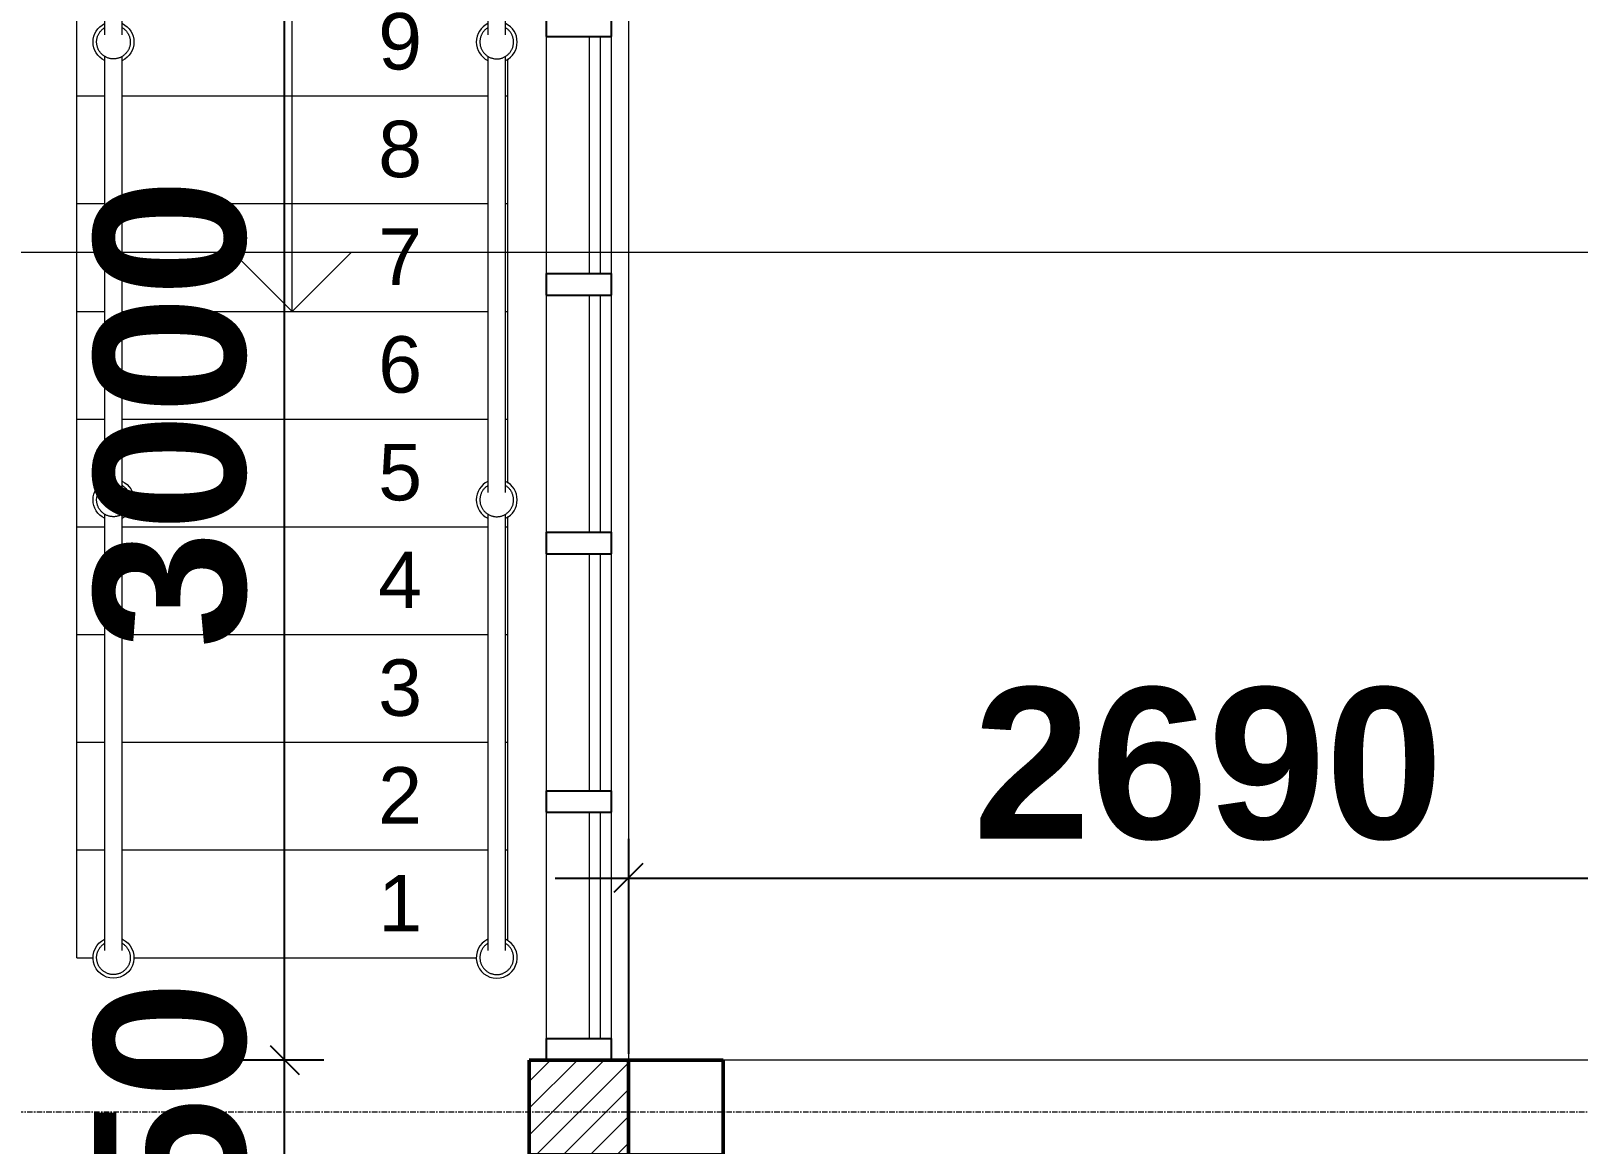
# Model space of a CAD drawing. Header units: inches. Extents: x 22 to 382261, y 22 to 371281.
# Drawn here: x 242354 to 245944, y 216417 to 219000 of the extents above; entities that cross this region are included whole.
import ezdxf

# ---------------------------------------------------------------- set-up
doc = ezdxf.new("R2010")
doc.units = ezdxf.units.IN
doc.header["$MEASUREMENT"] = 0
doc.linetypes.add('Grid Line 1_2_', pattern=[22.225, 12.7, -3.175, 3.175, -3.175])
doc.linetypes.add('Overhead', pattern=[3.96875, 2.38125, -1.5875])
for name, color, linetype, lineweight in [('A-ANNO-DIMS', 211, 'Continuous', 9), ('A-FLOR', 192, 'Continuous', 9), ('A-FLOR-HRAL', 11, 'Continuous', 9), ('A-GLAZ-CURT', 52, 'Continuous', 9), ('A-GLAZ-CWMG', 51, 'Continuous', 9), ('A-WALL', 113, 'Continuous', 9), ('A-WALL-PATT', 111, 'Continuous', 9), ('G-ANNO-SYMB', 111, 'Continuous', 9), ('I-WALL', 2, 'Continuous', 9), ('S-GRID', 1, 'Continuous', 9), ('S-STRS', 31, 'Continuous', 9), ('S-STRS-ANNO', 31, 'Continuous', 9)]:
    doc.layers.add(name, color=color, linetype=linetype, lineweight=lineweight)
doc.styles.add('Arial', font='arial.ttf', dxfattribs={"height": 506.015625})
doc.styles.add('Arial_B', font='arialbd.ttf', dxfattribs={"height": 350.793651})
doc.dimstyles.new('2', dxfattribs={"dimscale": 304.8, "dimtxt": 346.888196, "dimasz": 0.221354, "dimexe": 1.338583, "dimexo": 0.0625, "dimgap": 0.278871, "dimtad": 1, "dimdec": 0, "dimzin": 0, "dimdsep": 46, "dimtxsty": 'Arial_B', "dimblk1": 'OBLIQUE', "dimblk2": 'OBLIQUE', "dimsah": 1, "dimcen": 0.09, "dimdle": 0.557743, "dimazin": 0, "dimtfac": 1, "dimtdec": 4, "dimtix": 1, "dimtmove": 0, "dimatfit": 3, "dimfxl": 0.557743, "dimfxlon": 1, "dimtvp": 1, "dimtolj": 1, "dimtzin": 0, "dimarcsym": 2})

# ---------------------------------------------------------------- blocks, each defined once
blk = doc.blocks.new('Walls 1 - Walls 1-356110-02-FIRST FLOOR DIM - PART B')
at = {"layer": 'A-WALL', "lineweight": 50}
for p, q in [((-11068.8, 2158.2), (-11518.8, 2158.2)), ((-11518.8, 2158.2), (-11518.8, 1938.2)), ((-11068.8, 2158.2), (-11068.8, 1938.2)), ((-11518.8, 1938.2), (-11068.8, 1938.2)), ((-11068.8, 1928.2), (-11518.8, 1928.2)), ((-11518.8, 1928.2), (-11518.8, 1708.2)), ((-11068.8, 1928.2), (-11068.8, 1708.2)), ((-11518.8, 1708.2), (-11068.8, 1708.2))]:
    blk.add_line(p, q, dxfattribs=at)
at = {"layer": 'A-WALL'}
for p, q in [((-8598.8, 2158.2), (-11068.8, 2158.2)), ((-11068.8, 1928.2), (-11068.8, 1938.2)), ((-11068.8, 1693.2), (-11068.8, 1708.2)), ((-11068.8, 1649.9), (-11068.8, 1693.2)), ((-11068.8, 1693.2), (-8483.8, 1693.2)), ((-8483.8, 1708.2), (-8483.8, 1693.2)), ((-8483.8, 1693.2), (-8483.8, 1649.9)), ((-11068.8, 1649.9), (-11068.8, 1638.2)), ((-11068.8, 1638.2), (-8483.8, 1638.2)), ((-8483.8, 1638.2), (-8483.8, 1649.9))]:
    blk.add_line(p, q, dxfattribs=at)
blk = doc.blocks.new('Railing - 950mm High Post-379029-02-FIRST FLOOR DIM - PART B')
at = {"layer": 'A-FLOR-HRAL', "flags": 128}
for points in [[(0, 39.1), (-1.6, 39), (-3.1, 38.9), (-4.7, 38.8), (-6.2, 38.6), (-7.8, 38.3), (-9.3, 38), (-10.8, 37.6), (-12.3, 37.1), (-13.8, 36.6), (-15.2, 36), (-16.6, 35.4), (-18, 34.7), (-19.4, 33.9), (-20.8, 33.1), (-22.1, 32.2), (-23.3, 31.3), (-24.6, 30.4), (-25.8, 29.4), (-26.9, 28.3), (-28, 27.2), (-29.1, 26.1), (-30.1, 24.9), (-31.1, 23.7), (-32, 22.4), (-32.9, 21.1), (-33.7, 19.8), (-34.5, 18.4), (-35.2, 17), (-35.8, 15.6), (-36.4, 14.2), (-37, 12.7), (-37.4, 11.2), (-37.9, 9.7), (-38.2, 8.2), (-38.5, 6.6), (-38.7, 5.1), (-38.9, 3.5), (-39, 2), (-39.1, 0.4), (-39.1, -1.1), (-39, -2.7), (-38.8, -4.3), (-38.6, -5.8), (-38.4, -7.3), (-38.1, -8.9), (-37.7, -10.4), (-37.2, -11.9), (-36.7, -13.4), (-36.2, -14.8), (-35.5, -16.3), (-34.8, -17.7), (-34.1, -19), (-33.3, -20.4), (-32.5, -21.7), (-31.6, -23), (-30.6, -24.2), (-29.7, -25.4), (-28.6, -26.6), (-27.5, -27.7), (-26.4, -28.8), (-25.2, -29.8), (-24, -30.8), (-22.8, -31.8), (-21.5, -32.6), (-20.1, -33.5)], [(0, 39.1), (-1.6, 39), (-3.1, 38.9), (-4.7, 38.8), (-6.2, 38.6), (-7.8, 38.3), (-9.3, 38), (-10.8, 37.6), (-12.3, 37.1), (-13.8, 36.6), (-15.2, 36), (-16.6, 35.4), (-18, 34.7), (-19.4, 33.9), (-20.8, 33.1), (-22.1, 32.2), (-23.3, 31.3), (-24.6, 30.4), (-25.8, 29.4), (-26.9, 28.3), (-28, 27.2)], [(31.1, -23.7), (32, -22.4), (32.9, -21.1), (33.7, -19.8), (34.5, -18.4), (35.2, -17), (35.8, -15.6), (36.4, -14.2), (37, -12.7), (37.4, -11.2), (37.9, -9.7), (38.2, -8.2), (38.5, -6.6), (38.7, -5.1), (38.9, -3.5), (39, -2), (39.1, -0.4), (39.1, 1.1), (39, 2.7), (38.8, 4.3), (38.6, 5.8), (38.4, 7.3), (38.1, 8.9), (37.7, 10.4), (37.2, 11.9), (36.7, 13.4), (36.2, 14.8), (35.5, 16.3), (34.8, 17.7), (34.1, 19), (33.3, 20.4), (32.5, 21.7), (31.6, 23), (30.6, 24.2), (29.7, 25.4), (28.6, 26.6), (27.5, 27.7), (26.4, 28.8), (25.2, 29.8), (24, 30.8), (22.8, 31.8), (21.5, 32.6), (20.1, 33.5), (18.8, 34.3), (17.4, 35), (16, 35.7), (14.6, 36.3), (13.1, 36.8), (11.6, 37.3), (10.1, 37.7), (8.6, 38.1), (7.1, 38.4), (5.5, 38.7), (4, 38.9), (2.4, 39), (0.8, 39.1), (0, 39.1)], [(20.8, -33.1), (22.1, -32.2), (23.3, -31.3), (24.6, -30.4), (25.8, -29.4), (26.9, -28.3), (28, -27.2), (29.1, -26.1), (30.1, -24.9), (31.1, -23.7), (32, -22.4), (32.9, -21.1), (33.7, -19.8), (34.5, -18.4), (35.2, -17), (35.8, -15.6), (36.4, -14.2), (37, -12.7), (37.4, -11.2), (37.9, -9.7), (38.2, -8.2), (38.5, -6.6), (38.7, -5.1), (38.9, -3.5), (39, -2), (39.1, -0.4), (39.1, 1.1), (39, 2.7), (38.8, 4.3), (38.6, 5.8), (38.4, 7.3), (38.1, 8.9), (37.7, 10.4), (37.2, 11.9), (36.7, 13.4), (36.2, 14.8), (35.5, 16.3), (34.8, 17.7), (34.1, 19), (33.3, 20.4), (32.5, 21.7), (31.6, 23), (30.6, 24.2), (29.7, 25.4), (28.6, 26.6), (27.5, 27.7), (26.4, 28.8), (25.2, 29.8), (24, 30.8), (22.8, 31.8), (21.5, 32.6), (20.1, 33.5), (18.8, 34.3), (17.4, 35), (16, 35.7), (14.6, 36.3), (13.1, 36.8), (11.6, 37.3), (10.1, 37.7), (8.6, 38.1), (7.1, 38.4), (5.5, 38.7), (4, 38.9), (2.4, 39), (0.8, 39.1), (0, 39.1)], [(-31.1, 23.7), (-32, 22.4), (-32.9, 21.1), (-33.7, 19.8), (-34.5, 18.4), (-35.2, 17), (-35.8, 15.6), (-36.4, 14.2), (-37, 12.7), (-37.4, 11.2), (-37.9, 9.7), (-38.2, 8.2), (-38.5, 6.6), (-38.7, 5.1), (-38.9, 3.5), (-39, 2), (-39.1, 0.4), (-39.1, -1.1), (-39, -2.7), (-38.8, -4.3), (-38.6, -5.8), (-38.4, -7.3), (-38.1, -8.9), (-37.7, -10.4), (-37.2, -11.9), (-36.7, -13.4), (-36.2, -14.8), (-35.5, -16.3), (-34.8, -17.7), (-34.1, -19), (-33.3, -20.4), (-32.5, -21.7), (-31.6, -23), (-30.6, -24.2), (-29.7, -25.4), (-28.6, -26.6), (-27.5, -27.7), (-26.4, -28.8), (-25.2, -29.8), (-24, -30.8), (-22.8, -31.8), (-21.5, -32.6), (-20.1, -33.5)], [(20.8, -33.1), (22.1, -32.2), (23.3, -31.3), (24.6, -30.4), (25.8, -29.4), (26.9, -28.3), (28, -27.2)]]:
    blk.add_lwpolyline(points, dxfattribs=at)
at = {"layer": 'A-FLOR-HRAL'}
for start, end in [(90, 244.2857), (295.7143, 90)]:
    blk.add_arc((0, 0), 47.5, start, end, dxfattribs=at)
blk = doc.blocks.new('Railing - 950mm High Post-464047-02-FIRST FLOOR DIM - PART B')
at = {"layer": 'A-FLOR-HRAL', "flags": 128}
for points in [[(0, 39.1), (-1.6, 39), (-3.1, 38.9), (-4.7, 38.8), (-6.2, 38.6), (-7.8, 38.3), (-9.3, 38), (-10.8, 37.6), (-12.3, 37.1), (-13.8, 36.6), (-15.2, 36), (-16.6, 35.4), (-18, 34.7), (-19.4, 33.9), (-20.8, 33.1), (-22.1, 32.2), (-23.3, 31.3), (-24.6, 30.4), (-25.8, 29.4), (-26.9, 28.3), (-28, 27.2), (-29.1, 26.1), (-30.1, 24.9), (-31.1, 23.7), (-32, 22.4), (-32.9, 21.1), (-33.7, 19.8), (-34.5, 18.4), (-35.2, 17), (-35.8, 15.6), (-36.4, 14.2), (-37, 12.7), (-37.4, 11.2), (-37.9, 9.7), (-38.2, 8.2), (-38.5, 6.6), (-38.7, 5.1), (-38.9, 3.5), (-39, 2), (-39.1, 0.4), (-39.1, -1.1), (-39, -2.7), (-38.8, -4.3), (-38.6, -5.8), (-38.4, -7.3), (-38.1, -8.9), (-37.7, -10.4), (-37.2, -11.9), (-36.7, -13.4), (-36.2, -14.8), (-35.5, -16.3), (-34.8, -17.7), (-34.1, -19), (-33.3, -20.4), (-32.5, -21.7), (-31.6, -23), (-30.6, -24.2), (-29.7, -25.4), (-28.6, -26.6), (-27.5, -27.7), (-26.4, -28.8), (-25.2, -29.8), (-24, -30.8), (-22.8, -31.8), (-21.5, -32.6), (-20.1, -33.5)], [(20.8, -33.1), (22.1, -32.2), (23.3, -31.3), (24.6, -30.4), (25.8, -29.4), (26.9, -28.3), (28, -27.2), (29.1, -26.1), (30.1, -24.9), (31.1, -23.7), (32, -22.4), (32.9, -21.1), (33.7, -19.8), (34.5, -18.4), (35.2, -17), (35.8, -15.6), (36.4, -14.2), (37, -12.7), (37.4, -11.2), (37.9, -9.7), (38.2, -8.2), (38.5, -6.6), (38.7, -5.1), (38.9, -3.5), (39, -2), (39.1, -0.4), (39.1, 1.1), (39, 2.7), (38.8, 4.3), (38.6, 5.8), (38.4, 7.3), (38.1, 8.9), (37.7, 10.4), (37.2, 11.9), (36.7, 13.4), (36.2, 14.8), (35.5, 16.3), (34.8, 17.7), (34.1, 19), (33.3, 20.4), (32.5, 21.7), (31.6, 23), (30.6, 24.2), (29.7, 25.4), (28.6, 26.6), (27.5, 27.7), (26.4, 28.8), (25.2, 29.8), (24, 30.8), (22.8, 31.8), (21.5, 32.6), (20.1, 33.5), (18.8, 34.3), (17.4, 35), (16, 35.7), (14.6, 36.3), (13.1, 36.8), (11.6, 37.3), (10.1, 37.7), (8.6, 38.1), (7.1, 38.4), (5.5, 38.7), (4, 38.9), (2.4, 39), (0.8, 39.1), (0, 39.1)], [(-31.1, 23.7), (-32, 22.4), (-32.9, 21.1), (-33.7, 19.8), (-34.5, 18.4), (-35.2, 17), (-35.8, 15.6), (-36.4, 14.2), (-37, 12.7), (-37.4, 11.2), (-37.9, 9.7), (-38.2, 8.2), (-38.5, 6.6), (-38.7, 5.1), (-38.9, 3.5), (-39, 2), (-39.1, 0.4), (-39.1, -1.1), (-39, -2.7), (-38.8, -4.3), (-38.6, -5.8), (-38.4, -7.3), (-38.1, -8.9), (-37.7, -10.4), (-37.2, -11.9), (-36.7, -13.4), (-36.2, -14.8), (-35.5, -16.3), (-34.8, -17.7), (-34.1, -19), (-33.3, -20.4), (-32.5, -21.7), (-31.6, -23), (-30.6, -24.2), (-29.7, -25.4), (-28.6, -26.6), (-27.5, -27.7), (-26.4, -28.8), (-25.2, -29.8), (-24, -30.8), (-22.8, -31.8), (-21.5, -32.6), (-20.1, -33.5)], [(-20.8, 33.1), (-22.1, 32.2), (-23.3, 31.3), (-24.6, 30.4), (-25.8, 29.4), (-26.9, 28.3), (-28, 27.2)], [(31.1, -23.7), (32, -22.4), (32.9, -21.1), (33.7, -19.8), (34.5, -18.4), (35.2, -17), (35.8, -15.6), (36.4, -14.2), (37, -12.7), (37.4, -11.2), (37.9, -9.7), (38.2, -8.2), (38.5, -6.6), (38.7, -5.1), (38.9, -3.5), (39, -2), (39.1, -0.4), (39.1, 1.1), (39, 2.7), (38.8, 4.3), (38.6, 5.8), (38.4, 7.3), (38.1, 8.9), (37.7, 10.4), (37.2, 11.9), (36.7, 13.4), (36.2, 14.8), (35.5, 16.3), (34.8, 17.7), (34.1, 19), (33.3, 20.4), (32.5, 21.7), (31.6, 23), (30.6, 24.2), (29.7, 25.4), (28.6, 26.6), (27.5, 27.7), (26.4, 28.8), (25.2, 29.8), (24, 30.8), (22.8, 31.8), (21.5, 32.6), (20.1, 33.5)], [(20.8, -33.1), (22.1, -32.2), (23.3, -31.3), (24.6, -30.4), (25.8, -29.4), (26.9, -28.3), (28, -27.2)]]:
    blk.add_lwpolyline(points, dxfattribs=at)
at = {"layer": 'A-FLOR-HRAL'}
for start, end in [(115.7143, 244.2857), (295.7143, 64.2857)]:
    blk.add_arc((0, 0), 47.5, start, end, dxfattribs=at)
blk = doc.blocks.new('Railing - 950mm High Post-464049-02-FIRST FLOOR DIM - PART B')
at = {"layer": 'A-FLOR-HRAL', "flags": 128}
for points in [[(0, 39.1), (-1.6, 39), (-3.1, 38.9), (-4.7, 38.8), (-6.2, 38.6), (-7.8, 38.3), (-9.3, 38), (-10.8, 37.6), (-12.3, 37.1), (-13.8, 36.6), (-15.2, 36), (-16.6, 35.4), (-18, 34.7), (-19.4, 33.9), (-20.8, 33.1), (-22.1, 32.2), (-23.3, 31.3), (-24.6, 30.4), (-25.8, 29.4), (-26.9, 28.3), (-28, 27.2), (-29.1, 26.1), (-30.1, 24.9), (-31.1, 23.7), (-32, 22.4), (-32.9, 21.1), (-33.7, 19.8), (-34.5, 18.4), (-35.2, 17), (-35.8, 15.6), (-36.4, 14.2), (-37, 12.7), (-37.4, 11.2), (-37.9, 9.7), (-38.2, 8.2), (-38.5, 6.6), (-38.7, 5.1), (-38.9, 3.5), (-39, 2), (-39.1, 0.4), (-39.1, -1.1), (-39, -2.7), (-38.8, -4.3), (-38.6, -5.8), (-38.4, -7.3), (-38.1, -8.9), (-37.7, -10.4), (-37.2, -11.9), (-36.7, -13.4), (-36.2, -14.8), (-35.5, -16.3), (-34.8, -17.7), (-34.1, -19), (-33.3, -20.4), (-32.5, -21.7), (-31.6, -23), (-30.6, -24.2), (-29.7, -25.4), (-28.6, -26.6), (-27.5, -27.7), (-26.4, -28.8), (-25.2, -29.8), (-24, -30.8), (-22.8, -31.8), (-21.5, -32.6), (-20.1, -33.5)], [(20.8, -33.1), (22.1, -32.2), (23.3, -31.3), (24.6, -30.4), (25.8, -29.4), (26.9, -28.3), (28, -27.2), (29.1, -26.1), (30.1, -24.9), (31.1, -23.7), (32, -22.4), (32.9, -21.1), (33.7, -19.8), (34.5, -18.4), (35.2, -17), (35.8, -15.6), (36.4, -14.2), (37, -12.7), (37.4, -11.2), (37.9, -9.7), (38.2, -8.2), (38.5, -6.6), (38.7, -5.1), (38.9, -3.5), (39, -2), (39.1, -0.4), (39.1, 1.1), (39, 2.7), (38.8, 4.3), (38.6, 5.8), (38.4, 7.3), (38.1, 8.9), (37.7, 10.4), (37.2, 11.9), (36.7, 13.4), (36.2, 14.8), (35.5, 16.3), (34.8, 17.7), (34.1, 19), (33.3, 20.4), (32.5, 21.7), (31.6, 23), (30.6, 24.2), (29.7, 25.4), (28.6, 26.6), (27.5, 27.7), (26.4, 28.8), (25.2, 29.8), (24, 30.8), (22.8, 31.8), (21.5, 32.6), (20.1, 33.5), (18.8, 34.3), (17.4, 35), (16, 35.7), (14.6, 36.3), (13.1, 36.8), (11.6, 37.3), (10.1, 37.7), (8.6, 38.1), (7.1, 38.4), (5.5, 38.7), (4, 38.9), (2.4, 39), (0.8, 39.1), (0, 39.1)], [(-31.1, 23.7), (-32, 22.4), (-32.9, 21.1), (-33.7, 19.8), (-34.5, 18.4), (-35.2, 17), (-35.8, 15.6), (-36.4, 14.2), (-37, 12.7), (-37.4, 11.2), (-37.9, 9.7), (-38.2, 8.2), (-38.5, 6.6), (-38.7, 5.1), (-38.9, 3.5), (-39, 2), (-39.1, 0.4), (-39.1, -1.1), (-39, -2.7), (-38.8, -4.3), (-38.6, -5.8), (-38.4, -7.3), (-38.1, -8.9), (-37.7, -10.4), (-37.2, -11.9), (-36.7, -13.4), (-36.2, -14.8), (-35.5, -16.3), (-34.8, -17.7), (-34.1, -19), (-33.3, -20.4), (-32.5, -21.7), (-31.6, -23), (-30.6, -24.2), (-29.7, -25.4), (-28.6, -26.6), (-27.5, -27.7), (-26.4, -28.8), (-25.2, -29.8), (-24, -30.8), (-22.8, -31.8), (-21.5, -32.6), (-20.1, -33.5)], [(-20.8, 33.1), (-22.1, 32.2), (-23.3, 31.3), (-24.6, 30.4), (-25.8, 29.4), (-26.9, 28.3), (-28, 27.2)], [(34.3, -18.7), (34.5, -18.4), (35.2, -17), (35.8, -15.6), (36.4, -14.2), (37, -12.7), (37.4, -11.2), (37.9, -9.7), (38.2, -8.2), (38.5, -6.6), (38.7, -5.1), (38.9, -3.5), (39, -2), (39.1, -0.4), (39.1, 1.1), (39, 2.7), (38.8, 4.3), (38.6, 5.8), (38.4, 7.3), (38.1, 8.9), (37.7, 10.4), (37.2, 11.9), (36.7, 13.4), (36.2, 14.8), (35.5, 16.3), (34.8, 17.7), (34.1, 19), (33.3, 20.4), (32.5, 21.7), (31.6, 23), (30.6, 24.2), (29.7, 25.4), (28.6, 26.6), (27.5, 27.7), (26.4, 28.8), (25.2, 29.8), (24, 30.8), (22.8, 31.8), (21.5, 32.6), (20.1, 33.5)], [(20.8, -33.1), (22.1, -32.2), (23.3, -31.3), (24.6, -30.4), (25.8, -29.4), (26.9, -28.3), (28, -27.2)], [(31.1, -23.7), (32, -22.4), (32.9, -21.1), (33.7, -19.8)]]:
    blk.add_lwpolyline(points, dxfattribs=at)
at = {"layer": 'A-FLOR-HRAL'}
for start, end in [(115.7143, 244.2857), (295.7143, 64.2857)]:
    blk.add_arc((0, 0), 47.5, start, end, dxfattribs=at)
blk = doc.blocks.new('Railing - Railing-377356-02-FIRST FLOOR DIM - PART B')
at = {"layer": 'A-FLOR-HRAL'}
for p, q in [((-11614.2, 4537.7), (-11614.2, 5550.6)), ((-11574.2, 4537.6), (-11574.2, 5550.2)), ((-11614.2, 3475.2), (-11614.2, 4488.1)), ((-11574.2, 3475.1), (-11574.2, 4487.7)), ((-11614.2, 2412.7), (-11614.2, 3425.6)), ((-11574.2, 2412.6), (-11574.2, 3425.2))]:
    blk.add_line(p, q, dxfattribs=at)
at = {"rotation": 180}
for name, p in [('Railing - 950mm High Post-464049-02-FIRST FLOOR DIM - PART B', (-11594.2, 4520.7)), ('Railing - 950mm High Post-464047-02-FIRST FLOOR DIM - PART B', (-11594.2, 3458.2)), ('Railing - 950mm High Post-379029-02-FIRST FLOOR DIM - PART B', (-11594.2, 2395.7))]:
    blk.add_blockref(name, p, dxfattribs=at)
blk = doc.blocks.new('Railing - 950mm High Post-V1-02-FIRST FLOOR DIM - PART B')
at = {"layer": 'A-FLOR-HRAL'}
blk.add_line((-21.5, -32.6), (-20.1, -33.5), dxfattribs=at)
at = {"layer": 'A-FLOR-HRAL', "flags": 128}
for points in [[(0, 39.1), (-1.6, 39), (-3.1, 38.9), (-4.7, 38.8), (-6.2, 38.6), (-7.8, 38.3), (-9.3, 38), (-10.8, 37.6), (-12.3, 37.1), (-13.8, 36.6), (-15.2, 36), (-16.6, 35.4), (-18, 34.7), (-19.4, 33.9), (-20.8, 33.1), (-22.1, 32.2), (-23.3, 31.3), (-24.6, 30.4), (-25.8, 29.4), (-26.9, 28.3), (-28, 27.2), (-29.1, 26.1), (-30.1, 24.9), (-31.1, 23.7), (-32, 22.4), (-32.9, 21.1), (-33.7, 19.8), (-34.5, 18.4), (-35.2, 17), (-35.8, 15.6), (-36.4, 14.2), (-37, 12.7), (-37.4, 11.2), (-37.9, 9.7), (-38.2, 8.2), (-38.5, 6.6), (-38.7, 5.1), (-38.9, 3.5), (-39, 2), (-39.1, 0.4), (-39.1, -1.1), (-39, -2.7), (-38.8, -4.3), (-38.6, -5.8), (-38.4, -7.3), (-38.1, -8.9), (-37.7, -10.4), (-37.2, -11.9), (-36.7, -13.4), (-36.2, -14.8), (-35.5, -16.3), (-34.8, -17.7), (-34.1, -19), (-33.3, -20.4), (-32.5, -21.7), (-31.6, -23), (-30.6, -24.2), (-29.7, -25.4), (-28.6, -26.6), (-27.5, -27.7), (-26.4, -28.8), (-25.2, -29.8), (-24, -30.8), (-22.8, -31.8), (-21.5, -32.6), (-20.1, -33.5)], [(0, 39.1), (-1.6, 39), (-3.1, 38.9), (-4.7, 38.8), (-6.2, 38.6), (-7.8, 38.3), (-9.3, 38), (-10.8, 37.6), (-12.3, 37.1), (-13.8, 36.6), (-15.2, 36), (-16.6, 35.4), (-18, 34.7), (-19.4, 33.9), (-20.8, 33.1), (-22.1, 32.2), (-23.3, 31.3), (-24.6, 30.4), (-25.8, 29.4), (-26.9, 28.3), (-28, 27.2)], [(31.1, -23.7), (32, -22.4), (32.9, -21.1), (33.7, -19.8), (34.5, -18.4), (35.2, -17), (35.8, -15.6), (36.4, -14.2), (37, -12.7), (37.4, -11.2), (37.9, -9.7), (38.2, -8.2), (38.5, -6.6), (38.7, -5.1), (38.9, -3.5), (39, -2), (39.1, -0.4), (39.1, 1.1), (39, 2.7), (38.8, 4.3), (38.6, 5.8), (38.4, 7.3), (38.1, 8.9), (37.7, 10.4), (37.2, 11.9), (36.7, 13.4), (36.2, 14.8), (35.5, 16.3), (34.8, 17.7), (34.1, 19), (33.3, 20.4), (32.5, 21.7), (31.6, 23), (30.6, 24.2), (29.7, 25.4), (28.6, 26.6), (27.5, 27.7), (26.4, 28.8), (25.2, 29.8), (24, 30.8), (22.8, 31.8), (21.5, 32.6), (20.1, 33.5), (18.8, 34.3), (17.4, 35), (16, 35.7), (14.6, 36.3), (13.1, 36.8), (11.6, 37.3), (10.1, 37.7), (8.6, 38.1), (7.1, 38.4), (5.5, 38.7), (4, 38.9), (2.4, 39), (0.8, 39.1), (0, 39.1)], [(20.8, -33.1), (22.1, -32.2), (23.3, -31.3), (24.6, -30.4), (25.8, -29.4), (26.9, -28.3), (28, -27.2), (29.1, -26.1), (30.1, -24.9), (31.1, -23.7), (32, -22.4), (32.9, -21.1), (33.7, -19.8), (34.5, -18.4), (35.2, -17), (35.8, -15.6), (36.4, -14.2), (37, -12.7), (37.4, -11.2), (37.9, -9.7), (38.2, -8.2), (38.5, -6.6), (38.7, -5.1), (38.9, -3.5), (39, -2), (39.1, -0.4), (39.1, 1.1), (39, 2.7), (38.8, 4.3), (38.6, 5.8), (38.4, 7.3), (38.1, 8.9), (37.7, 10.4), (37.2, 11.9), (36.7, 13.4), (36.2, 14.8), (35.5, 16.3), (34.8, 17.7), (34.1, 19), (33.3, 20.4), (32.5, 21.7), (31.6, 23), (30.6, 24.2), (29.7, 25.4), (28.6, 26.6), (27.5, 27.7), (26.4, 28.8), (25.2, 29.8), (24, 30.8), (22.8, 31.8), (21.5, 32.6), (20.1, 33.5), (18.8, 34.3), (17.4, 35), (16, 35.7), (14.6, 36.3), (13.1, 36.8), (11.6, 37.3), (10.1, 37.7), (8.6, 38.1), (7.1, 38.4), (5.5, 38.7), (4, 38.9), (2.4, 39), (0.8, 39.1), (0, 39.1)], [(-31.1, 23.7), (-32, 22.4), (-32.9, 21.1), (-33.7, 19.8), (-34.5, 18.4), (-35.2, 17), (-35.8, 15.6), (-36.4, 14.2), (-37, 12.7), (-37.4, 11.2), (-37.9, 9.7), (-38.2, 8.2), (-38.5, 6.6), (-38.7, 5.1), (-38.9, 3.5), (-39, 2), (-39.1, 0.4), (-39.1, -1.1), (-39, -2.7), (-38.8, -4.3), (-38.6, -5.8), (-38.4, -7.3), (-38.1, -8.9), (-37.7, -10.4), (-37.2, -11.9), (-36.7, -13.4), (-36.2, -14.8), (-35.5, -16.3), (-34.8, -17.7), (-34.1, -19), (-33.3, -20.4), (-32.5, -21.7), (-31.6, -23), (-30.6, -24.2), (-29.7, -25.4), (-28.6, -26.6), (-27.5, -27.7), (-26.4, -28.8), (-25.2, -29.8), (-24, -30.8), (-22.8, -31.8), (-21.7, -32.5)], [(20.8, -33.1), (22.1, -32.2), (23.3, -31.3), (24.6, -30.4), (25.8, -29.4), (26.9, -28.3), (28, -27.2)]]:
    blk.add_lwpolyline(points, dxfattribs=at)
at = {"layer": 'A-FLOR-HRAL'}
for start, end in [(90, 244.2857), (295.7143, 90)]:
    blk.add_arc((0, 0), 47.5, start, end, dxfattribs=at)
blk = doc.blocks.new('Railing - 950mm High Post-V3-02-FIRST FLOOR DIM - PART B')
at = {"layer": 'A-FLOR-HRAL'}
blk.add_line((-21.5, -32.6), (-20.1, -33.5), dxfattribs=at)
at = {"layer": 'A-FLOR-HRAL', "flags": 128}
for points in [[(0, 39.1), (-1.6, 39), (-3.1, 38.9), (-4.7, 38.8), (-6.2, 38.6), (-7.8, 38.3), (-9.3, 38), (-10.8, 37.6), (-12.3, 37.1), (-13.8, 36.6), (-15.2, 36), (-16.6, 35.4), (-18, 34.7), (-19.4, 33.9), (-20.8, 33.1), (-22.1, 32.2), (-23.3, 31.3), (-24.6, 30.4), (-25.8, 29.4), (-26.9, 28.3), (-28, 27.2), (-29.1, 26.1), (-30.1, 24.9), (-31.1, 23.7), (-32, 22.4), (-32.9, 21.1), (-33.7, 19.8), (-34.5, 18.4), (-35.2, 17), (-35.8, 15.6), (-36.4, 14.2), (-37, 12.7), (-37.4, 11.2), (-37.9, 9.7), (-38.2, 8.2), (-38.5, 6.6), (-38.7, 5.1), (-38.9, 3.5), (-39, 2), (-39.1, 0.4), (-39.1, -1.1), (-39, -2.7), (-38.8, -4.3), (-38.6, -5.8), (-38.4, -7.3), (-38.1, -8.9), (-37.7, -10.4), (-37.2, -11.9), (-36.7, -13.4), (-36.2, -14.8), (-35.5, -16.3), (-34.8, -17.7), (-34.1, -19), (-33.3, -20.4), (-32.5, -21.7), (-31.6, -23), (-30.6, -24.2), (-29.7, -25.4), (-28.6, -26.6), (-27.5, -27.7), (-26.4, -28.8), (-25.2, -29.8), (-24, -30.8), (-22.8, -31.8), (-21.5, -32.6), (-20.1, -33.5)], [(20.8, -33.1), (22.1, -32.2), (23.3, -31.3), (24.6, -30.4), (25.8, -29.4), (26.9, -28.3), (28, -27.2), (29.1, -26.1), (30.1, -24.9), (31.1, -23.7), (32, -22.4), (32.9, -21.1), (33.7, -19.8), (34.5, -18.4), (35.2, -17), (35.8, -15.6), (36.4, -14.2), (37, -12.7), (37.4, -11.2), (37.9, -9.7), (38.2, -8.2), (38.5, -6.6), (38.7, -5.1), (38.9, -3.5), (39, -2), (39.1, -0.4), (39.1, 1.1), (39, 2.7), (38.8, 4.3), (38.6, 5.8), (38.4, 7.3), (38.1, 8.9), (37.7, 10.4), (37.2, 11.9), (36.7, 13.4), (36.2, 14.8), (35.5, 16.3), (34.8, 17.7), (34.1, 19), (33.3, 20.4), (32.5, 21.7), (31.6, 23), (30.6, 24.2), (29.7, 25.4), (28.6, 26.6), (27.5, 27.7), (26.4, 28.8), (25.2, 29.8), (24, 30.8), (22.8, 31.8), (21.5, 32.6), (20.1, 33.5), (18.8, 34.3), (17.4, 35), (16, 35.7), (14.6, 36.3), (13.1, 36.8), (11.6, 37.3), (10.1, 37.7), (8.6, 38.1), (7.1, 38.4), (5.5, 38.7), (4, 38.9), (2.4, 39), (0.8, 39.1), (0, 39.1)], [(-31.1, 23.7), (-32, 22.4), (-32.9, 21.1), (-33.7, 19.8), (-34.5, 18.4), (-35.2, 17), (-35.8, 15.6), (-36.4, 14.2), (-37, 12.7), (-37.4, 11.2), (-37.9, 9.7), (-38.2, 8.2), (-38.5, 6.6), (-38.7, 5.1), (-38.9, 3.5), (-39, 2), (-39.1, 0.4), (-39.1, -1.1), (-39, -2.7), (-38.8, -4.3), (-38.6, -5.8), (-38.4, -7.3), (-38.1, -8.9), (-37.7, -10.4), (-37.2, -11.9), (-36.7, -13.4), (-36.2, -14.8), (-35.5, -16.3), (-34.8, -17.7), (-34.1, -19), (-33.3, -20.4), (-32.5, -21.7), (-31.6, -23), (-30.6, -24.2), (-29.7, -25.4), (-28.6, -26.6), (-27.5, -27.7), (-26.4, -28.8), (-25.2, -29.8), (-24, -30.8), (-22.8, -31.8), (-21.7, -32.5)], [(-20.8, 33.1), (-22.1, 32.2), (-23.3, 31.3), (-24.6, 30.4), (-25.8, 29.4), (-26.9, 28.3), (-28, 27.2)], [(31.1, -23.7), (32, -22.4), (32.9, -21.1), (33.7, -19.8), (34.5, -18.4), (35.2, -17), (35.8, -15.6), (36.4, -14.2), (37, -12.7), (37.4, -11.2), (37.9, -9.7), (38.2, -8.2), (38.5, -6.6), (38.7, -5.1), (38.9, -3.5), (39, -2), (39.1, -0.4), (39.1, 1.1), (39, 2.7), (38.8, 4.3), (38.6, 5.8), (38.4, 7.3), (38.1, 8.9), (37.7, 10.4), (37.2, 11.9), (36.7, 13.4), (36.2, 14.8), (35.5, 16.3), (34.8, 17.7), (34.1, 19), (33.3, 20.4), (32.5, 21.7), (31.6, 23), (30.6, 24.2), (29.7, 25.4), (28.6, 26.6), (27.5, 27.7), (26.4, 28.8), (25.2, 29.8), (24, 30.8), (22.8, 31.8), (21.5, 32.6), (20.1, 33.5)], [(20.8, -33.1), (22.1, -32.2), (23.3, -31.3), (24.6, -30.4), (25.8, -29.4), (26.9, -28.3), (28, -27.2)]]:
    blk.add_lwpolyline(points, dxfattribs=at)
at = {"layer": 'A-FLOR-HRAL'}
for start, end in [(115.7143, 244.2857), (295.7143, 64.2857)]:
    blk.add_arc((0, 0), 47.5, start, end, dxfattribs=at)
blk = doc.blocks.new('Railing - 950mm High Post-V4-02-FIRST FLOOR DIM - PART B')
at = {"layer": 'A-FLOR-HRAL'}
blk.add_line((-21.5, -32.6), (-20.1, -33.5), dxfattribs=at)
at = {"layer": 'A-FLOR-HRAL', "flags": 128}
for points in [[(0, 39.1), (-1.6, 39), (-3.1, 38.9), (-4.7, 38.8), (-6.2, 38.6), (-7.8, 38.3), (-9.3, 38), (-10.8, 37.6), (-12.3, 37.1), (-13.8, 36.6), (-15.2, 36), (-16.6, 35.4), (-18, 34.7), (-19.4, 33.9), (-20.8, 33.1), (-22.1, 32.2), (-23.3, 31.3), (-24.6, 30.4), (-25.8, 29.4), (-26.9, 28.3), (-28, 27.2), (-29.1, 26.1), (-30.1, 24.9), (-31.1, 23.7), (-32, 22.4), (-32.9, 21.1), (-33.7, 19.8), (-34.5, 18.4), (-35.2, 17), (-35.8, 15.6), (-36.4, 14.2), (-37, 12.7), (-37.4, 11.2), (-37.9, 9.7), (-38.2, 8.2), (-38.5, 6.6), (-38.7, 5.1), (-38.9, 3.5), (-39, 2), (-39.1, 0.4), (-39.1, -1.1), (-39, -2.7), (-38.8, -4.3), (-38.6, -5.8), (-38.4, -7.3), (-38.1, -8.9), (-37.7, -10.4), (-37.2, -11.9), (-36.7, -13.4), (-36.2, -14.8), (-35.5, -16.3), (-34.8, -17.7), (-34.1, -19), (-33.3, -20.4), (-32.5, -21.7), (-31.6, -23), (-30.6, -24.2), (-29.7, -25.4), (-28.6, -26.6), (-27.5, -27.7), (-26.4, -28.8), (-25.2, -29.8), (-24, -30.8), (-22.8, -31.8), (-21.5, -32.6), (-20.1, -33.5)], [(20.8, -33.1), (22.1, -32.2), (23.3, -31.3), (24.6, -30.4), (25.8, -29.4), (26.9, -28.3), (28, -27.2), (29.1, -26.1), (30.1, -24.9), (31.1, -23.7), (32, -22.4), (32.9, -21.1), (33.7, -19.8), (34.5, -18.4), (35.2, -17), (35.8, -15.6), (36.4, -14.2), (37, -12.7), (37.4, -11.2), (37.9, -9.7), (38.2, -8.2), (38.5, -6.6), (38.7, -5.1), (38.9, -3.5), (39, -2), (39.1, -0.4), (39.1, 1.1), (39, 2.7), (38.8, 4.3), (38.6, 5.8), (38.4, 7.3), (38.1, 8.9), (37.7, 10.4), (37.2, 11.9), (36.7, 13.4), (36.2, 14.8), (35.5, 16.3), (34.8, 17.7), (34.1, 19), (33.3, 20.4), (32.5, 21.7), (31.6, 23), (30.6, 24.2), (29.7, 25.4), (28.6, 26.6), (27.5, 27.7), (26.4, 28.8), (25.2, 29.8), (24, 30.8), (22.8, 31.8), (21.5, 32.6), (20.1, 33.5), (18.8, 34.3), (17.4, 35), (16, 35.7), (14.6, 36.3), (13.1, 36.8), (11.6, 37.3), (10.1, 37.7), (8.6, 38.1), (7.1, 38.4), (5.5, 38.7), (4, 38.9), (2.4, 39), (0.8, 39.1), (0, 39.1)], [(-31.1, 23.7), (-32, 22.4), (-32.9, 21.1), (-33.7, 19.8), (-34.5, 18.4), (-35.2, 17), (-35.8, 15.6), (-36.4, 14.2), (-37, 12.7), (-37.4, 11.2), (-37.9, 9.7), (-38.2, 8.2), (-38.5, 6.6), (-38.7, 5.1), (-38.9, 3.5), (-39, 2), (-39.1, 0.4), (-39.1, -1.1), (-39, -2.7), (-38.8, -4.3), (-38.6, -5.8), (-38.4, -7.3), (-38.1, -8.9), (-37.7, -10.4), (-37.2, -11.9), (-36.7, -13.4), (-36.2, -14.8), (-35.5, -16.3), (-34.8, -17.7), (-34.1, -19), (-33.3, -20.4), (-32.5, -21.7), (-31.6, -23), (-30.6, -24.2), (-29.7, -25.4), (-28.6, -26.6), (-27.5, -27.7), (-26.4, -28.8), (-25.2, -29.8), (-24, -30.8), (-22.8, -31.8), (-21.7, -32.5)], [(-20.8, 33.1), (-22.1, 32.2), (-23.3, 31.3), (-24.6, 30.4), (-25.8, 29.4), (-26.9, 28.3), (-28, 27.2)], [(34.3, -18.7), (34.5, -18.4), (35.2, -17), (35.8, -15.6), (36.4, -14.2), (37, -12.7), (37.4, -11.2), (37.9, -9.7), (38.2, -8.2), (38.5, -6.6), (38.7, -5.1), (38.9, -3.5), (39, -2), (39.1, -0.4), (39.1, 1.1), (39, 2.7), (38.8, 4.3), (38.6, 5.8), (38.4, 7.3), (38.1, 8.9), (37.7, 10.4), (37.2, 11.9), (36.7, 13.4), (36.2, 14.8), (35.5, 16.3), (34.8, 17.7), (34.1, 19), (33.3, 20.4), (32.5, 21.7), (31.6, 23), (30.6, 24.2), (29.7, 25.4), (28.6, 26.6), (27.5, 27.7), (26.4, 28.8), (25.2, 29.8), (24, 30.8), (22.8, 31.8), (21.5, 32.6), (20.1, 33.5)], [(20.8, -33.1), (22.1, -32.2), (23.3, -31.3), (24.6, -30.4), (25.8, -29.4), (26.9, -28.3), (28, -27.2)], [(31.1, -23.7), (32, -22.4), (32.9, -21.1), (33.7, -19.8)]]:
    blk.add_lwpolyline(points, dxfattribs=at)
at = {"layer": 'A-FLOR-HRAL'}
for start, end in [(115.7143, 244.2857), (295.7143, 64.2857)]:
    blk.add_arc((0, 0), 47.5, start, end, dxfattribs=at)
blk = doc.blocks.new('Railing - Railing-377360-02-FIRST FLOOR DIM - PART B')
at = {"layer": 'A-FLOR-HRAL'}
for p, q in [((-12503.4, 4537.6), (-12503.4, 5550.2)), ((-12463.4, 4537.7), (-12463.4, 5550.6)), ((-12503.4, 3475.1), (-12503.4, 4487.7)), ((-12463.4, 3475.2), (-12463.4, 4488.1)), ((-12503.4, 2412.6), (-12503.4, 3425.2)), ((-12463.4, 2412.7), (-12463.4, 3425.6))]:
    blk.add_line(p, q, dxfattribs=at)
at = {"extrusion": (0, 0, -1), "zscale": -1, "rotation": 180}
for name, p in [('Railing - 950mm High Post-V4-02-FIRST FLOOR DIM - PART B', (12483.4, 4520.7)), ('Railing - 950mm High Post-V3-02-FIRST FLOOR DIM - PART B', (12483.4, 3458.2)), ('Railing - 950mm High Post-V1-02-FIRST FLOOR DIM - PART B', (12483.4, 2395.7))]:
    blk.add_blockref(name, p, dxfattribs=at)
blk = doc.blocks.new('System Panel - Glazed-460958-02-FIRST FLOOR DIM - PART B')
at = {"layer": 'A-GLAZ-CURT', "lineweight": 18}
for p, q in [((-275, 49.5), (275, 49.5)), ((-275, 24.5), (-275, 49.5)), ((275, 24.5), (275, 49.5)), ((275, 24.5), (-275, 24.5))]:
    blk.add_line(p, q, dxfattribs=at)
blk = doc.blocks.new('System Panel - Glazed-460957-02-FIRST FLOOR DIM - PART B')
at = {"layer": 'A-GLAZ-CURT', "lineweight": 18}
for p, q in [((-262.5, 49.5), (262.5, 49.5)), ((-262.5, 24.5), (-262.5, 49.5)), ((262.5, 24.5), (262.5, 49.5)), ((262.5, 24.5), (-262.5, 24.5))]:
    blk.add_line(p, q, dxfattribs=at)
blk = doc.blocks.new('Rectangular Mullion - 50 x 150mm-441106-02-FIRST FLOOR DIM - PART B')
at = {"layer": 'A-GLAZ-CWMG'}
for p, q in [((22763.297347, 5783.191796), (22763.297347, 6333.191796)), ((22913.297347, 6333.191796), (22913.297347, 5783.191796))]:
    blk.add_line(p, q, dxfattribs=at)
blk = doc.blocks.new('Rectangular Mullion - 50 x 150mm-440587-02-FIRST FLOOR DIM - PART B')
at = {"layer": 'A-GLAZ-CWMG'}
for p, q in [((22763.3, 6383.2), (22763.3, 6908.2)), ((22913.3, 6908.2), (22913.3, 6383.2))]:
    blk.add_line(p, q, dxfattribs=at)
blk = doc.blocks.new('Rectangular Mullion - 50 x 150mm-460962-02-FIRST FLOOR DIM - PART B')
at = {"layer": 'A-GLAZ-CWMG', "lineweight": 25}
for p, q in [((0, 75), (-50, 75)), ((-50, 75), (-50, -75)), ((0, 75), (0, -75)), ((-50, -75), (0, -75))]:
    blk.add_line(p, q, dxfattribs=at)
blk = doc.blocks.new('Rectangular Mullion - 50 x 150mm-460956-02-FIRST FLOOR DIM - PART B')
at = {"layer": 'A-GLAZ-CWMG', "lineweight": 25}
for p, q in [((25, 75), (-25, 75)), ((-25, 75), (-25, -75)), ((25, 75), (25, -75)), ((-25, -75), (25, -75))]:
    blk.add_line(p, q, dxfattribs=at)
blk = doc.blocks.new('_Oblique')
at = {"color": 0, "linetype": 'ByBlock', "lineweight": -2}
blk.add_line((-0.5, -0.5), (0.5, 0.5), dxfattribs=at)
blk = doc.blocks.new('*D4207')
at = {"layer": 'A-ANNO-DIMS', "color": 0, "lineweight": -2, "transparency": 16777216}
for p, q in [((242942.6, 216612.1), (242942.6, 216679.6)), ((243033.6, 216612.1), (242534.6, 216612.1)), ((242942.6, 216162.1), (242942.6, 216612.1)), ((243033.6, 216162.1), (242534.6, 216162.1)), ((242942.6, 216162.1), (242942.6, 216094.7))]:
    blk.add_line(p, q, dxfattribs=at)
at = {"layer": 'Defpoints', "color": 0, "transparency": 16777216}
for p in [(242942.6, 216612.1), (243052.6, 216612.1), (243052.6, 216162.1)]:
    blk.add_point(p, dxfattribs=at)
at = {"layer": 'A-ANNO-DIMS', "color": 0, "lineweight": -2, "transparency": 16777216, "xscale": 67.46874999999999, "yscale": 67.46874999999999, "zscale": 67.46874999999999}
for p, rotation in [((242942.6, 216612.1), 270), ((242942.6, 216162.1), 90)]:
    blk.add_blockref('_Oblique', p, dxfattribs=dict(at, rotation=rotation))
at = {"layer": 'A-ANNO-DIMS', "color": 0, "transparency": 16777216, "insert": (242678.5, 216387.1), "char_height": 350.79, "width": 615.654, "attachment_point": 5, "rotation": 90, "style": 'Arial_B'}
blk.add_mtext('\\A1;450', dxfattribs=at)
blk = doc.blocks.new('*D4208')
at = {"layer": 'A-ANNO-DIMS', "color": 0, "lineweight": -2, "transparency": 16777216}
for p, q in [((242942.6, 216442.1), (242942.6, 219782.1)), ((243033.6, 219612.1), (242534.6, 219612.1)), ((243033.6, 216612.1), (242534.6, 216612.1))]:
    blk.add_line(p, q, dxfattribs=at)
at = {"layer": 'Defpoints', "color": 0, "transparency": 16777216}
for p in [(242942.6, 219612.1), (243052.6, 219612.1), (243052.6, 216612.1)]:
    blk.add_point(p, dxfattribs=at)
at = {"layer": 'A-ANNO-DIMS', "color": 0, "lineweight": -2, "transparency": 16777216, "xscale": 67.46874999999999, "yscale": 67.46874999999999, "zscale": 67.46874999999999}
for p, rotation in [((242942.6, 219612.1), 90), ((242942.6, 216612.1), 270)]:
    blk.add_blockref('_Oblique', p, dxfattribs=dict(at, rotation=rotation))
at = {"layer": 'A-ANNO-DIMS', "color": 0, "transparency": 16777216, "insert": (242678.5, 218112.1), "char_height": 350.79, "width": 820.872, "attachment_point": 5, "rotation": 90, "style": 'Arial_B'}
blk.add_mtext('\\A1;3000', dxfattribs=at)
blk = doc.blocks.new('*D4231')
at = {"layer": 'A-ANNO-DIMS', "color": 0, "lineweight": -2, "transparency": 16777216}
for p, q in [((243740.3, 217125.4), (243740.3, 216626.5)), ((246430.3, 217125.4), (246430.3, 216626.5)), ((243570.3, 217034.5), (246600.3, 217034.5))]:
    blk.add_line(p, q, dxfattribs=at)
at = {"layer": 'Defpoints', "color": 0, "transparency": 16777216}
for p in [(243740.3, 217144.5), (246430.3, 217144.5), (246430.3, 217034.5)]:
    blk.add_point(p, dxfattribs=at)
at = {"layer": 'A-ANNO-DIMS', "color": 0, "lineweight": -2, "transparency": 16777216, "xscale": 67.46874999999999, "yscale": 67.46874999999999, "zscale": 67.46874999999999, "rotation": 180}
blk.add_blockref('_Oblique', (243740.3, 217034.5), dxfattribs=at)
at = {"layer": 'A-ANNO-DIMS', "color": 0, "lineweight": -2, "transparency": 16777216, "xscale": 67.46874999999999, "yscale": 67.46874999999999, "zscale": 67.46874999999999}
blk.add_blockref('_Oblique', (246430.3, 217034.5), dxfattribs=at)
at = {"layer": 'A-ANNO-DIMS', "color": 0, "transparency": 16777216, "insert": (245085.3, 217298.7), "char_height": 350.79, "width": 820.872, "attachment_point": 5, "style": 'Arial_B'}
blk.add_mtext('\\A1;2690', dxfattribs=at)

msp = doc.modelspace()

# ---------------------------------------------------------------- hatches: boundary and pattern name
at = {"layer": 'A-WALL-PATT'}
h = msp.add_hatch(dxfattribs=at)
h.set_pattern_fill('FP_1', color=256, style=0, pattern_type=2)
h.set_pattern_definition([(45, (255029.064, 214453.94), (-31.1127, 31.1127), [])])
h.paths.add_polyline_path([(243740.3, 216162.1), (243740.3, 216612.1), (243510.3, 216612.1), (243510.3, 216162.1), (243610.3, 216162.1)])
h.paths.add_polyline_path([(243510.3, 219612.1), (243740.3, 219612.1), (243740.3, 221562.1), (243510.3, 221562.1), (243510.3, 219759.1)])
h.paths.add_polyline_path([(243735.3, 222462.1), (243740.3, 222462.1), (243740.3, 222907.1), (243735.3, 222907.1), (243735.3, 223137.1), (243510.3, 223137.1), (243510.3, 222462.1)])

# ---------------------------------------------------------------- linework, layer by layer
at = {"layer": 'A-FLOR'}
msp.add_line((243740.3, 219612.1), (243740.3, 216612.1), dxfattribs=at)
at = {"layer": 'G-ANNO-SYMB'}
msp.add_line((241896, 218487.1), (278895.1, 218487.1), dxfattribs=at)
at = {"layer": 'I-WALL', "lineweight": 50}
for p, q in [((243740.3, 216612.1), (243510.3, 216612.1)), ((243510.3, 216612.1), (243510.3, 216162.1)), ((243740.3, 216162.1), (243740.3, 216612.1))]:
    msp.add_line(p, q, dxfattribs=at)
at = {"layer": 'S-GRID', "linetype": 'Grid Line 1_2_'}
msp.add_line((241945.3, 216492.1), (279511.2, 216492.1), dxfattribs=at)
at = {"layer": 'S-STRS'}
for p, q in [((242460.3, 218849.6), (242460.3, 219099.6)), ((243460.3, 218849.6), (243460.3, 218935.7)), ((242460.3, 218599.6), (242460.3, 218849.6)), ((242460.3, 218849.6), (242525.7, 218849.6)), ((242565.7, 218849.6), (243414.9, 218849.6)), ((243454.9, 218849.6), (243460.3, 218849.6)), ((243460.3, 218599.6), (243460.3, 218849.6)), ((242460.3, 218349.6), (242460.3, 218599.6)), ((242460.3, 218599.6), (242525.7, 218599.6)), ((242565.7, 218599.6), (243414.9, 218599.6)), ((243454.9, 218599.6), (243460.3, 218599.6)), ((243460.3, 218349.6), (243460.3, 218599.6)), ((242460.3, 218099.6), (242460.3, 218349.6)), ((242460.3, 218349.6), (242525.7, 218349.6)), ((242565.7, 218349.6), (243414.9, 218349.6)), ((243454.9, 218349.6), (243460.3, 218349.6)), ((243460.3, 218099.6), (243460.3, 218349.6)), ((242460.3, 217849.6), (242460.3, 218099.6)), ((242460.3, 218099.6), (242525.7, 218099.6)), ((242565.7, 218099.6), (243414.9, 218099.6)), ((243454.9, 218099.6), (243460.3, 218099.6)), ((243460.3, 217951.1), (243460.3, 218099.6)), ((243460.3, 217849.6), (243460.3, 217873.2)), ((242460.3, 217599.6), (242460.3, 217849.6)), ((242460.3, 217849.6), (242525.7, 217849.6)), ((242565.7, 217849.6), (243414.9, 217849.6)), ((243454.9, 217849.6), (243460.3, 217849.6)), ((243460.3, 217599.6), (243460.3, 217849.6)), ((242460.3, 217349.6), (242460.3, 217599.6)), ((242460.3, 217599.6), (242525.7, 217599.6)), ((242565.7, 217599.6), (243414.9, 217599.6)), ((243454.9, 217599.6), (243460.3, 217599.6)), ((243460.3, 217349.6), (243460.3, 217599.6)), ((242460.3, 217099.6), (242460.3, 217349.6)), ((242460.3, 217349.6), (242525.7, 217349.6)), ((242565.7, 217349.6), (243414.9, 217349.6)), ((243454.9, 217349.6), (243460.3, 217349.6)), ((243460.3, 217099.6), (243460.3, 217349.6)), ((242460.3, 216849.6), (242460.3, 217099.6)), ((242460.3, 217099.6), (242525.7, 217099.6)), ((242565.7, 217099.6), (243414.9, 217099.6)), ((243454.9, 217099.6), (243460.3, 217099.6)), ((243460.3, 216888.6), (243460.3, 217099.6)), ((242460.3, 216849.6), (242499.4, 216849.6)), ((242592, 216849.6), (243388.6, 216849.6))]:
    msp.add_line(p, q, dxfattribs=at)
at = {"layer": 'S-STRS', "linetype": 'Overhead'}
for p, q in [((242460.3, 218849.6), (242525.7, 218849.6)), ((242565.7, 218849.6), (243414.9, 218849.6)), ((243454.9, 218849.6), (243460.3, 218849.6)), ((242460.3, 218599.6), (242525.7, 218599.6)), ((242565.7, 218599.6), (243414.9, 218599.6)), ((243454.9, 218599.6), (243460.3, 218599.6)), ((242460.3, 218349.6), (242525.7, 218349.6)), ((242565.7, 218349.6), (243414.9, 218349.6)), ((243454.9, 218349.6), (243460.3, 218349.6)), ((242460.3, 218099.6), (242525.7, 218099.6)), ((242565.7, 218099.6), (243414.9, 218099.6)), ((243454.9, 218099.6), (243460.3, 218099.6)), ((242460.3, 217849.6), (242525.7, 217849.6)), ((242565.7, 217849.6), (243414.9, 217849.6)), ((243454.9, 217849.6), (243460.3, 217849.6)), ((242460.3, 217599.6), (242525.7, 217599.6)), ((242565.7, 217599.6), (243414.9, 217599.6)), ((243454.9, 217599.6), (243460.3, 217599.6)), ((242460.3, 217349.6), (242525.7, 217349.6)), ((242565.7, 217349.6), (243414.9, 217349.6)), ((243454.9, 217349.6), (243460.3, 217349.6)), ((242460.3, 217099.6), (242525.7, 217099.6)), ((242565.7, 217099.6), (243414.9, 217099.6)), ((243454.9, 217099.6), (243460.3, 217099.6)), ((242460.3, 216849.6), (242499.4, 216849.6)), ((242592, 216849.6), (243388.6, 216849.6))]:
    msp.add_line(p, q, dxfattribs=at)
at = {"layer": 'S-STRS-ANNO'}
for p, q in [((242960.3, 218849.6), (242960.3, 219099.6)), ((242960.3, 218599.6), (242960.3, 218849.6)), ((242960.3, 218349.6), (242960.3, 218599.6)), ((242960.3, 218349.6), (242822.8, 218487.1)), ((242960.3, 218349.6), (243097.8, 218487.1))]:
    msp.add_line(p, q, dxfattribs=at)

# ---------------------------------------------------------------- block references
at = {"layer": 'A-FLOR-HRAL'}
for name in ['Railing - Railing-377360-02-FIRST FLOOR DIM - PART B', 'Railing - Railing-377356-02-FIRST FLOOR DIM - PART B']:
    msp.add_blockref(name, (255029.1, 214453.9), dxfattribs=at)
at = {"layer": 'A-GLAZ-CURT', "lineweight": 18, "rotation": 269.9999999999999}
for name, p in [('System Panel - Glazed-460958-02-FIRST FLOOR DIM - PART B', (243625.3, 218712.1)), ('System Panel - Glazed-460958-02-FIRST FLOOR DIM - PART B', (243625.3, 218112.1)), ('System Panel - Glazed-460958-02-FIRST FLOOR DIM - PART B', (243625.3, 217512.1)), ('System Panel - Glazed-460957-02-FIRST FLOOR DIM - PART B', (243625.3, 216924.6))]:
    msp.add_blockref(name, p, dxfattribs=at)
at = {"layer": 'A-GLAZ-CWMG', "lineweight": 25, "extrusion": (0, 0, -1), "rotation": 270.0000000000001}
for name, p in [('Rectangular Mullion - 50 x 150mm-460956-02-FIRST FLOOR DIM - PART B', (-243625.3, 219012.1)), ('Rectangular Mullion - 50 x 150mm-460956-02-FIRST FLOOR DIM - PART B', (-243625.3, 218412.1)), ('Rectangular Mullion - 50 x 150mm-460956-02-FIRST FLOOR DIM - PART B', (-243625.3, 217812.1)), ('Rectangular Mullion - 50 x 150mm-460956-02-FIRST FLOOR DIM - PART B', (-243625.3, 217212.1)), ('Rectangular Mullion - 50 x 150mm-460962-02-FIRST FLOOR DIM - PART B', (-243625.3, 216612.1))]:
    msp.add_blockref(name, p, dxfattribs=at)
at = {"layer": 'A-GLAZ-CWMG'}
for name, p in [('Rectangular Mullion - 50 x 150mm-441106-02-FIRST FLOOR DIM - PART B', (220787, 212653.9)), ('Rectangular Mullion - 50 x 150mm-441106-02-FIRST FLOOR DIM - PART B', (220787, 212053.9)), ('Rectangular Mullion - 50 x 150mm-441106-02-FIRST FLOOR DIM - PART B', (220787, 211453.9)), ('Rectangular Mullion - 50 x 150mm-440587-02-FIRST FLOOR DIM - PART B', (220787, 210278.9))]:
    msp.add_blockref(name, p, dxfattribs=at)
at = {"layer": 'A-WALL'}
msp.add_blockref('Walls 1 - Walls 1-356110-02-FIRST FLOOR DIM - PART B', (255029.1, 214453.9), dxfattribs=at)

# ---------------------------------------------------------------- texts
at = {"layer": 'S-STRS-ANNO', "char_height": 131, "width": 120.877, "attachment_point": 1, "line_spacing_factor": 0.941778, "style": 'Arial'}
for s, insert in [('9', (243159.9, 219041.9)), ('8', (243159.9, 218791.9)), ('7', (243159.9, 218541.9)), ('6', (243159.9, 218291.9)), ('5', (243159.9, 218041.9)), ('4', (243159.9, 217791.9)), ('3', (243159.9, 217541.9)), ('2', (243159.9, 217291.9)), ('1', (243159.9, 217041.9))]:
    msp.add_mtext(s, dxfattribs=dict(at, insert=insert))

# ---------------------------------------------------------------- dimensions: what is measured, and where the dimension line sits
at = {"layer": 'A-ANNO-DIMS'}
for base, p1, p2, override, picture, middle in [((242942.6, 219612.1), (243052.6, 216612.1), (243052.6, 219612.1), {"dimpost": '<>', "dimfxl": 3000}, '*D4208', (242678.5, 218112.1)), ((242942.6, 216612.1), (243052.6, 216162.1), (243052.6, 216612.1), {"dimpost": '<>', "dimfxl": 450}, '*D4207', (242678.5, 216387.1))]:
    dim = msp.add_linear_dim(base=base, p1=p1, p2=p2, angle=90, dimstyle='2', override=override, dxfattribs=at)
    dim.commit()
    dim.dimension.update_dxf_attribs({"geometry": picture, "text_midpoint": middle})
dim = msp.add_linear_dim(base=(246430.3, 217034.5), p1=(243740.3, 217144.5), p2=(246430.3, 217144.5), dimstyle='2', override={"dimpost": '<>', "dimfxl": 2690}, dxfattribs=at)
dim.commit()
dim.dimension.update_dxf_attribs({"geometry": '*D4231', "text_midpoint": (245085.3, 217298.7)})

doc.saveas('drawing.dxf')
